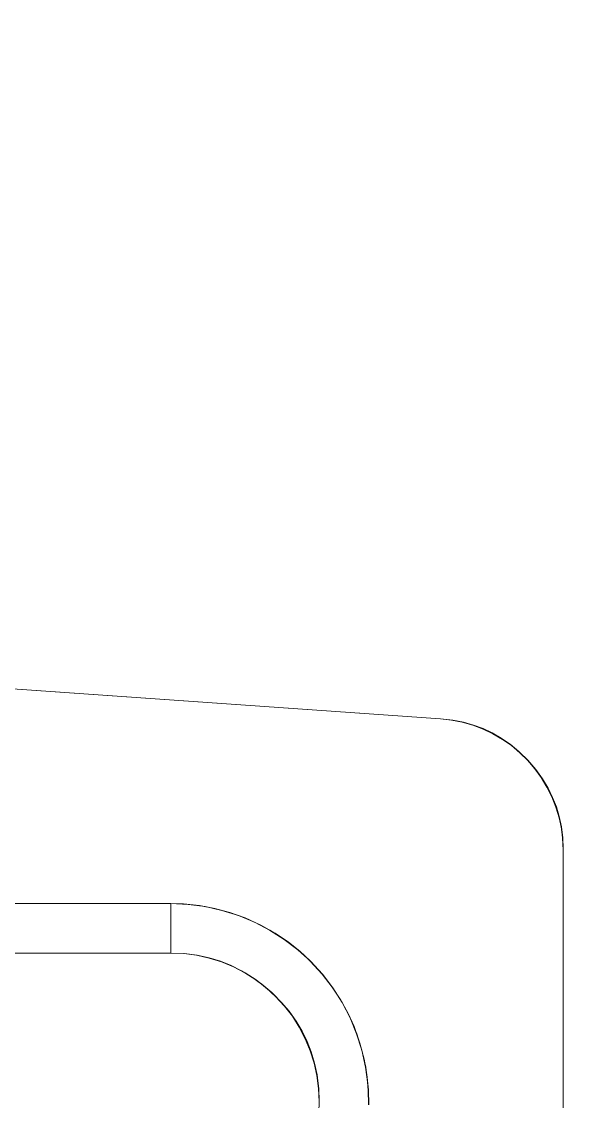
# Model space of a CAD drawing. Header units: millimetres. Extents: x -5968 to 8419, y -11886 to 221.
# Drawn here: x -5575.87 to -5567.25, y -10801.26 to -10784.89 of the extents above; entities that cross this region are included whole.
import ezdxf

# ---------------------------------------------------------------- set-up
doc = ezdxf.new("R2010")
doc.units = ezdxf.units.MM
doc.header["$LTSCALE"] = 20
doc.layers.add('Beschläge', color=7, linetype='Continuous')
doc.layers.add('Innenausbau_Konstruktion', color=7, linetype='Continuous')

msp = doc.modelspace()

# ---------------------------------------------------------------- linework, layer by layer
at = {"layer": 'Beschläge', "color": 7, "linetype": 'Continuous', "lineweight": 9, "transparency": 33554687}
for points in [[(-5582.36, -10794.56, 3091.609), (-5569.52, -10795.458, 3091.609), (-5569.52, -10795.458, 3090.109), (-5582.36, -10794.56, 3090.109)], [(-5582.358, -10794.56, 3559.609), (-5569.518, -10795.458, 3559.609), (-5569.518, -10795.458, 3558.109), (-5582.358, -10794.56, 3558.109)], [(-5567.66, -10797.453, 3091.609), (-5567.66, -10805.067, 3091.609), (-5567.66, -10805.067, 3090.109), (-5567.66, -10797.453, 3090.109)], [(-5567.658, -10797.453, 3559.609), (-5567.658, -10805.067, 3559.609), (-5567.658, -10805.067, 3558.109), (-5567.658, -10797.453, 3558.109)], [(-5573.61, -10798.26, 3090.109), (-5573.61, -10799.01, 3090.859), (-5576.11, -10799.01, 3090.859), (-5576.11, -10798.26, 3090.109)], [(-5573.608, -10798.26, 3558.109), (-5573.608, -10799.01, 3558.859), (-5576.108, -10799.01, 3558.859), (-5576.108, -10798.26, 3558.109)], [(-5573.61, -10799.01, 3090.859), (-5573.61, -10799.01, 3091.609), (-5576.11, -10799.01, 3091.609), (-5576.11, -10799.01, 3090.859)], [(-5573.608, -10799.01, 3558.859), (-5573.608, -10799.01, 3559.609), (-5576.108, -10799.01, 3559.609), (-5576.108, -10799.01, 3558.859)]]:
    msp.add_3dface(points, dxfattribs=at)
for points, invisible_edges in [([(-5573.61, -10798.26, 3090.109), (-5576.11, -10798.26, 3090.109), (-5582.36, -10794.56, 3090.109), (-5569.52, -10795.458, 3090.109)], 10), ([(-5569.52, -10795.458, 3091.609), (-5582.36, -10794.56, 3091.609), (-5576.171, -10799.011, 3091.609), (-5576.11, -10799.01, 3091.609)], 10), ([(-5573.608, -10798.26, 3558.109), (-5576.108, -10798.26, 3558.109), (-5582.358, -10794.56, 3558.109), (-5569.518, -10795.458, 3558.109)], 10), ([(-5569.518, -10795.458, 3559.609), (-5582.358, -10794.56, 3559.609), (-5576.169, -10799.011, 3559.609), (-5576.108, -10799.01, 3559.609)], 10), ([(-5576.11, -10799.01, 3091.609), (-5573.61, -10799.01, 3091.609), (-5569.52, -10795.458, 3091.609)], 10), ([(-5576.108, -10799.01, 3559.609), (-5573.608, -10799.01, 3559.609), (-5569.518, -10795.458, 3559.609)], 10), ([(-5569.52, -10795.458, 3090.109), (-5573.419, -10798.266, 3090.109), (-5573.61, -10798.26, 3090.109)], 9), ([(-5573.61, -10799.01, 3091.609), (-5573.409, -10799.018, 3091.609), (-5569.52, -10795.458, 3091.609)], 10), ([(-5569.518, -10795.458, 3558.109), (-5573.417, -10798.266, 3558.109), (-5573.608, -10798.26, 3558.109)], 9), ([(-5573.608, -10799.01, 3559.609), (-5573.407, -10799.018, 3559.609), (-5569.518, -10795.458, 3559.609)], 10), ([(-5569.52, -10795.458, 3090.109), (-5573.177, -10798.29, 3090.109), (-5573.419, -10798.266, 3090.109)], 9), ([(-5569.518, -10795.458, 3558.109), (-5573.175, -10798.29, 3558.109), (-5573.417, -10798.266, 3558.109)], 9), ([(-5573.409, -10799.018, 3091.609), (-5573.211, -10799.043, 3091.609), (-5569.52, -10795.458, 3091.609)], 10), ([(-5573.407, -10799.018, 3559.609), (-5573.209, -10799.043, 3559.609), (-5569.518, -10795.458, 3559.609)], 10), ([(-5569.52, -10795.458, 3091.609), (-5573.211, -10799.043, 3091.609), (-5573.029, -10799.082, 3091.609)], 9), ([(-5569.518, -10795.458, 3559.609), (-5573.209, -10799.043, 3559.609), (-5573.027, -10799.082, 3559.609)], 9), ([(-5569.52, -10795.458, 3090.109), (-5572.945, -10798.333, 3090.109), (-5573.177, -10798.29, 3090.109)], 9), ([(-5569.518, -10795.458, 3558.109), (-5572.943, -10798.333, 3558.109), (-5573.175, -10798.29, 3558.109)], 9), ([(-5569.52, -10795.458, 3091.609), (-5573.029, -10799.082, 3091.609), (-5572.858, -10799.135, 3091.609)], 9), ([(-5569.518, -10795.458, 3559.609), (-5573.027, -10799.082, 3559.609), (-5572.856, -10799.135, 3559.609)], 9), ([(-5569.52, -10795.458, 3090.109), (-5572.718, -10798.394, 3090.109), (-5572.945, -10798.333, 3090.109)], 9), ([(-5569.518, -10795.458, 3558.109), (-5572.716, -10798.394, 3558.109), (-5572.943, -10798.333, 3558.109)], 9), ([(-5569.52, -10795.458, 3091.609), (-5572.858, -10799.135, 3091.609), (-5572.695, -10799.2, 3091.609)], 9), ([(-5569.518, -10795.458, 3559.609), (-5572.856, -10799.135, 3559.609), (-5572.693, -10799.2, 3559.609)], 9), ([(-5572.485, -10798.479, 3090.109), (-5572.718, -10798.394, 3090.109), (-5569.52, -10795.458, 3090.109)], 10), ([(-5572.483, -10798.479, 3558.109), (-5572.716, -10798.394, 3558.109), (-5569.518, -10795.458, 3558.109)], 10), ([(-5569.52, -10795.458, 3091.609), (-5572.695, -10799.2, 3091.609), (-5572.538, -10799.278, 3091.609)], 9), ([(-5569.518, -10795.458, 3559.609), (-5572.693, -10799.2, 3559.609), (-5572.536, -10799.278, 3559.609)], 9), ([(-5569.52, -10795.458, 3091.609), (-5572.538, -10799.278, 3091.609), (-5572.385, -10799.371, 3091.609)], 9), ([(-5569.518, -10795.458, 3559.609), (-5572.536, -10799.278, 3559.609), (-5572.383, -10799.371, 3559.609)], 9), ([(-5572.244, -10798.59, 3090.109), (-5572.485, -10798.479, 3090.109), (-5569.52, -10795.458, 3090.109)], 10), ([(-5572.242, -10798.59, 3558.109), (-5572.483, -10798.479, 3558.109), (-5569.518, -10795.458, 3558.109)], 10), ([(-5569.334, -10795.479, 3091.609), (-5569.52, -10795.458, 3091.609), (-5572.385, -10799.371, 3091.609), (-5572.233, -10799.481, 3091.609)], 10), ([(-5569.332, -10795.479, 3559.609), (-5569.518, -10795.458, 3559.609), (-5572.383, -10799.371, 3559.609), (-5572.231, -10799.481, 3559.609)], 10), ([(-5569.52, -10795.458, 3090.109), (-5572.028, -10798.711, 3090.109), (-5572.244, -10798.59, 3090.109)], 9), ([(-5569.518, -10795.458, 3558.109), (-5572.026, -10798.711, 3558.109), (-5572.242, -10798.59, 3558.109)], 9), ([(-5572.233, -10799.481, 3091.609), (-5569.173, -10795.51, 3091.609), (-5569.334, -10795.479, 3091.609)], 9), ([(-5569.021, -10795.553, 3091.609), (-5569.173, -10795.51, 3091.609), (-5572.233, -10799.481, 3091.609), (-5572.081, -10799.61, 3091.609)], 10), ([(-5572.231, -10799.481, 3559.609), (-5569.171, -10795.51, 3559.609), (-5569.332, -10795.479, 3559.609)], 9), ([(-5569.019, -10795.553, 3559.609), (-5569.171, -10795.51, 3559.609), (-5572.231, -10799.481, 3559.609), (-5572.079, -10799.61, 3559.609)], 10), ([(-5569.52, -10795.458, 3090.109), (-5569.341, -10795.478, 3090.109), (-5571.832, -10798.842, 3090.109), (-5572.028, -10798.711, 3090.109)], 10), ([(-5569.518, -10795.458, 3558.109), (-5569.339, -10795.478, 3558.109), (-5571.83, -10798.842, 3558.109), (-5572.026, -10798.711, 3558.109)], 10), ([(-5571.653, -10798.984, 3090.109), (-5571.832, -10798.842, 3090.109), (-5569.341, -10795.478, 3090.109), (-5569.167, -10795.512, 3090.109)], 10), ([(-5571.651, -10798.984, 3558.109), (-5571.83, -10798.842, 3558.109), (-5569.339, -10795.478, 3558.109), (-5569.165, -10795.512, 3558.109)], 10), ([(-5569.167, -10795.512, 3090.109), (-5569.008, -10795.559, 3090.109), (-5571.653, -10798.984, 3090.109)], 10), ([(-5569.165, -10795.512, 3558.109), (-5569.006, -10795.559, 3558.109), (-5571.651, -10798.984, 3558.109)], 10), ([(-5569.52, -10795.458, 3091.609), (-5569.354, -10795.477, 3091.609), (-5569.354, -10795.477, 3090.109)], 10), ([(-5569.52, -10795.458, 3091.609), (-5569.354, -10795.477, 3090.109), (-5569.52, -10795.458, 3090.109)], 1), ([(-5569.518, -10795.458, 3559.609), (-5569.352, -10795.477, 3559.609), (-5569.352, -10795.477, 3558.109)], 10), ([(-5569.518, -10795.458, 3559.609), (-5569.352, -10795.477, 3558.109), (-5569.518, -10795.458, 3558.109)], 1), ([(-5569.354, -10795.477, 3091.609), (-5569.191, -10795.509, 3091.609), (-5569.191, -10795.509, 3090.109)], 10), ([(-5569.354, -10795.477, 3091.609), (-5569.191, -10795.509, 3090.109), (-5569.354, -10795.477, 3090.109)], 9), ([(-5569.352, -10795.477, 3559.609), (-5569.189, -10795.509, 3559.609), (-5569.189, -10795.509, 3558.109)], 10), ([(-5569.352, -10795.477, 3559.609), (-5569.189, -10795.509, 3558.109), (-5569.352, -10795.477, 3558.109)], 9), ([(-5569.191, -10795.509, 3091.609), (-5569.03, -10795.555, 3091.609), (-5569.03, -10795.555, 3090.109)], 10), ([(-5569.191, -10795.509, 3091.609), (-5569.03, -10795.555, 3090.109), (-5569.191, -10795.509, 3090.109)], 9), ([(-5569.189, -10795.509, 3559.609), (-5569.028, -10795.555, 3559.609), (-5569.028, -10795.555, 3558.109)], 10), ([(-5569.189, -10795.509, 3559.609), (-5569.028, -10795.555, 3558.109), (-5569.189, -10795.509, 3558.109)], 9), ([(-5568.876, -10795.607, 3091.609), (-5569.021, -10795.553, 3091.609), (-5572.081, -10799.61, 3091.609)], 10), ([(-5572.081, -10799.61, 3091.609), (-5568.601, -10795.75, 3091.609), (-5568.737, -10795.672, 3091.609), (-5568.876, -10795.607, 3091.609)], 9), ([(-5568.874, -10795.607, 3559.609), (-5569.019, -10795.553, 3559.609), (-5572.079, -10799.61, 3559.609)], 10), ([(-5572.079, -10799.61, 3559.609), (-5568.599, -10795.75, 3559.609), (-5568.735, -10795.672, 3559.609), (-5568.874, -10795.607, 3559.609)], 9), ([(-5569.008, -10795.559, 3090.109), (-5568.86, -10795.616, 3090.109), (-5571.653, -10798.984, 3090.109)], 10), ([(-5568.86, -10795.616, 3090.109), (-5568.719, -10795.684, 3090.109), (-5571.653, -10798.984, 3090.109)], 10), ([(-5571.495, -10799.132, 3090.109), (-5571.653, -10798.984, 3090.109), (-5568.719, -10795.684, 3090.109), (-5568.585, -10795.763, 3090.109)], 10), ([(-5569.006, -10795.559, 3558.109), (-5568.858, -10795.616, 3558.109), (-5571.651, -10798.984, 3558.109)], 10), ([(-5568.858, -10795.616, 3558.109), (-5568.717, -10795.684, 3558.109), (-5571.651, -10798.984, 3558.109)], 10), ([(-5571.493, -10799.132, 3558.109), (-5571.651, -10798.984, 3558.109), (-5568.717, -10795.684, 3558.109), (-5568.583, -10795.763, 3558.109)], 10), ([(-5569.03, -10795.555, 3091.609), (-5568.875, -10795.614, 3091.609), (-5568.875, -10795.614, 3090.109)], 10), ([(-5569.03, -10795.555, 3091.609), (-5568.875, -10795.614, 3090.109), (-5569.03, -10795.555, 3090.109)], 9), ([(-5569.028, -10795.555, 3559.609), (-5568.873, -10795.614, 3559.609), (-5568.873, -10795.614, 3558.109)], 10), ([(-5569.028, -10795.555, 3559.609), (-5568.873, -10795.614, 3558.109), (-5569.028, -10795.555, 3558.109)], 9), ([(-5568.875, -10795.614, 3091.609), (-5568.724, -10795.686, 3091.609), (-5568.724, -10795.686, 3090.109)], 10), ([(-5568.875, -10795.614, 3091.609), (-5568.724, -10795.686, 3090.109), (-5568.875, -10795.614, 3090.109)], 9), ([(-5568.873, -10795.614, 3559.609), (-5568.722, -10795.686, 3559.609), (-5568.722, -10795.686, 3558.109)], 10), ([(-5568.873, -10795.614, 3559.609), (-5568.722, -10795.686, 3558.109), (-5568.873, -10795.614, 3558.109)], 9), ([(-5568.724, -10795.686, 3091.609), (-5568.58, -10795.77, 3091.609), (-5568.58, -10795.77, 3090.109)], 10), ([(-5568.724, -10795.686, 3091.609), (-5568.58, -10795.77, 3090.109), (-5568.724, -10795.686, 3090.109)], 9), ([(-5568.722, -10795.686, 3559.609), (-5568.578, -10795.77, 3559.609), (-5568.578, -10795.77, 3558.109)], 10), ([(-5568.722, -10795.686, 3559.609), (-5568.578, -10795.77, 3558.109), (-5568.722, -10795.686, 3558.109)], 9), ([(-5568.466, -10795.843, 3091.609), (-5568.601, -10795.75, 3091.609), (-5572.081, -10799.61, 3091.609)], 10), ([(-5572.081, -10799.61, 3091.609), (-5568.2, -10796.085, 3091.609), (-5568.332, -10795.955, 3091.609), (-5568.466, -10795.843, 3091.609)], 9), ([(-5568.464, -10795.843, 3559.609), (-5568.599, -10795.75, 3559.609), (-5572.079, -10799.61, 3559.609)], 10), ([(-5572.079, -10799.61, 3559.609), (-5568.198, -10796.085, 3559.609), (-5568.33, -10795.955, 3559.609), (-5568.464, -10795.843, 3559.609)], 9), ([(-5568.585, -10795.763, 3090.109), (-5568.454, -10795.855, 3090.109), (-5571.495, -10799.132, 3090.109)], 10), ([(-5568.583, -10795.763, 3558.109), (-5568.452, -10795.855, 3558.109), (-5571.493, -10799.132, 3558.109)], 10), ([(-5568.58, -10795.77, 3091.609), (-5568.444, -10795.865, 3091.609), (-5568.444, -10795.865, 3090.109)], 10), ([(-5568.58, -10795.77, 3091.609), (-5568.444, -10795.865, 3090.109), (-5568.58, -10795.77, 3090.109)], 9), ([(-5568.578, -10795.77, 3559.609), (-5568.442, -10795.865, 3559.609), (-5568.442, -10795.865, 3558.109)], 10), ([(-5568.578, -10795.77, 3559.609), (-5568.442, -10795.865, 3558.109), (-5568.578, -10795.77, 3558.109)], 9), ([(-5568.454, -10795.855, 3090.109), (-5568.326, -10795.962, 3090.109), (-5571.495, -10799.132, 3090.109)], 10), ([(-5571.495, -10799.132, 3090.109), (-5568.326, -10795.962, 3090.109), (-5568.199, -10796.087, 3090.109)], 9), ([(-5568.452, -10795.855, 3558.109), (-5568.324, -10795.962, 3558.109), (-5571.493, -10799.132, 3558.109)], 10), ([(-5571.493, -10799.132, 3558.109), (-5568.324, -10795.962, 3558.109), (-5568.197, -10796.087, 3558.109)], 9), ([(-5568.444, -10795.865, 3091.609), (-5568.316, -10795.972, 3091.609), (-5568.316, -10795.972, 3090.109)], 10), ([(-5568.444, -10795.865, 3091.609), (-5568.316, -10795.972, 3090.109), (-5568.444, -10795.865, 3090.109)], 9), ([(-5568.442, -10795.865, 3559.609), (-5568.314, -10795.972, 3559.609), (-5568.314, -10795.972, 3558.109)], 10), ([(-5568.442, -10795.865, 3559.609), (-5568.314, -10795.972, 3558.109), (-5568.442, -10795.865, 3558.109)], 9), ([(-5568.316, -10795.972, 3091.609), (-5568.197, -10796.089, 3091.609), (-5568.197, -10796.089, 3090.109)], 10), ([(-5568.316, -10795.972, 3091.609), (-5568.197, -10796.089, 3090.109), (-5568.316, -10795.972, 3090.109)], 9), ([(-5568.314, -10795.972, 3559.609), (-5568.195, -10796.089, 3559.609), (-5568.195, -10796.089, 3558.109)], 10), ([(-5568.314, -10795.972, 3559.609), (-5568.195, -10796.089, 3558.109), (-5568.314, -10795.972, 3558.109)], 9), ([(-5572.081, -10799.61, 3091.609), (-5571.933, -10799.758, 3091.609), (-5568.084, -10796.221, 3091.609), (-5568.2, -10796.085, 3091.609)], 10), ([(-5572.079, -10799.61, 3559.609), (-5571.931, -10799.758, 3559.609), (-5568.082, -10796.221, 3559.609), (-5568.198, -10796.085, 3559.609)], 10), ([(-5571.495, -10799.132, 3090.109), (-5568.199, -10796.087, 3090.109), (-5568.078, -10796.226, 3090.109)], 9), ([(-5571.493, -10799.132, 3558.109), (-5568.197, -10796.087, 3558.109), (-5568.076, -10796.226, 3558.109)], 9), ([(-5568.197, -10796.089, 3091.609), (-5568.088, -10796.216, 3091.609), (-5568.088, -10796.216, 3090.109)], 10), ([(-5568.197, -10796.089, 3091.609), (-5568.088, -10796.216, 3090.109), (-5568.197, -10796.089, 3090.109)], 9), ([(-5568.195, -10796.089, 3559.609), (-5568.086, -10796.216, 3559.609), (-5568.086, -10796.216, 3558.109)], 10), ([(-5568.195, -10796.089, 3559.609), (-5568.086, -10796.216, 3558.109), (-5568.195, -10796.089, 3558.109)], 9), ([(-5567.986, -10796.356, 3091.609), (-5568.084, -10796.221, 3091.609), (-5571.933, -10799.758, 3091.609)], 10), ([(-5567.984, -10796.356, 3559.609), (-5568.082, -10796.221, 3559.609), (-5571.931, -10799.758, 3559.609)], 10), ([(-5571.495, -10799.132, 3090.109), (-5568.078, -10796.226, 3090.109), (-5567.975, -10796.368, 3090.109)], 9), ([(-5571.493, -10799.132, 3558.109), (-5568.076, -10796.226, 3558.109), (-5567.973, -10796.368, 3558.109)], 9), ([(-5568.088, -10796.216, 3091.609), (-5567.991, -10796.351, 3091.609), (-5567.991, -10796.351, 3090.109)], 10), ([(-5568.088, -10796.216, 3091.609), (-5567.991, -10796.351, 3090.109), (-5568.088, -10796.216, 3090.109)], 9), ([(-5568.086, -10796.216, 3559.609), (-5567.989, -10796.351, 3559.609), (-5567.989, -10796.351, 3558.109)], 10), ([(-5568.086, -10796.216, 3559.609), (-5567.989, -10796.351, 3558.109), (-5568.086, -10796.216, 3558.109)], 9), ([(-5567.902, -10796.492, 3091.609), (-5567.986, -10796.356, 3091.609), (-5571.933, -10799.758, 3091.609)], 10), ([(-5567.832, -10796.632, 3091.609), (-5567.902, -10796.492, 3091.609), (-5571.933, -10799.758, 3091.609)], 10), ([(-5567.9, -10796.492, 3559.609), (-5567.984, -10796.356, 3559.609), (-5571.931, -10799.758, 3559.609)], 10), ([(-5567.83, -10796.632, 3559.609), (-5567.9, -10796.492, 3559.609), (-5571.931, -10799.758, 3559.609)], 10), ([(-5567.975, -10796.368, 3090.109), (-5567.891, -10796.509, 3090.109), (-5571.315, -10799.329, 3090.109), (-5571.495, -10799.132, 3090.109)], 10), ([(-5567.973, -10796.368, 3558.109), (-5567.889, -10796.509, 3558.109), (-5571.313, -10799.329, 3558.109), (-5571.493, -10799.132, 3558.109)], 10), ([(-5567.991, -10796.351, 3091.609), (-5567.905, -10796.494, 3091.609), (-5567.905, -10796.494, 3090.109)], 10), ([(-5567.991, -10796.351, 3091.609), (-5567.905, -10796.494, 3090.109), (-5567.991, -10796.351, 3090.109)], 9), ([(-5567.989, -10796.351, 3559.609), (-5567.903, -10796.494, 3559.609), (-5567.903, -10796.494, 3558.109)], 10), ([(-5567.989, -10796.351, 3559.609), (-5567.903, -10796.494, 3558.109), (-5567.989, -10796.351, 3558.109)], 9), ([(-5567.905, -10796.494, 3091.609), (-5567.831, -10796.643, 3091.609), (-5567.831, -10796.643, 3090.109)], 10), ([(-5567.905, -10796.494, 3091.609), (-5567.831, -10796.643, 3090.109), (-5567.905, -10796.494, 3090.109)], 9), ([(-5567.903, -10796.494, 3559.609), (-5567.829, -10796.643, 3559.609), (-5567.829, -10796.643, 3558.109)], 10), ([(-5567.903, -10796.494, 3559.609), (-5567.829, -10796.643, 3558.109), (-5567.903, -10796.494, 3558.109)], 9), ([(-5571.933, -10799.758, 3091.609), (-5571.817, -10799.894, 3091.609), (-5567.773, -10796.776, 3091.609), (-5567.832, -10796.632, 3091.609)], 10), ([(-5571.931, -10799.758, 3559.609), (-5571.815, -10799.894, 3559.609), (-5567.771, -10796.776, 3559.609), (-5567.83, -10796.632, 3559.609)], 10), ([(-5571.315, -10799.329, 3090.109), (-5567.891, -10796.509, 3090.109), (-5567.821, -10796.65, 3090.109), (-5567.765, -10796.793, 3090.109)], 9), ([(-5571.313, -10799.329, 3558.109), (-5567.889, -10796.509, 3558.109), (-5567.819, -10796.65, 3558.109), (-5567.763, -10796.793, 3558.109)], 9), ([(-5567.831, -10796.643, 3091.609), (-5567.77, -10796.798, 3091.609), (-5567.77, -10796.798, 3090.109)], 10), ([(-5567.831, -10796.643, 3091.609), (-5567.77, -10796.798, 3090.109), (-5567.831, -10796.643, 3090.109)], 9), ([(-5567.829, -10796.643, 3559.609), (-5567.768, -10796.798, 3559.609), (-5567.768, -10796.798, 3558.109)], 10), ([(-5567.829, -10796.643, 3559.609), (-5567.768, -10796.798, 3558.109), (-5567.829, -10796.643, 3558.109)], 9), ([(-5567.726, -10796.928, 3091.609), (-5567.773, -10796.776, 3091.609), (-5571.817, -10799.894, 3091.609)], 10), ([(-5567.724, -10796.928, 3559.609), (-5567.771, -10796.776, 3559.609), (-5571.815, -10799.894, 3559.609)], 10), ([(-5567.765, -10796.793, 3090.109), (-5567.721, -10796.941, 3090.109), (-5571.315, -10799.329, 3090.109)], 10), ([(-5567.763, -10796.793, 3558.109), (-5567.719, -10796.941, 3558.109), (-5571.313, -10799.329, 3558.109)], 10), ([(-5567.77, -10796.798, 3091.609), (-5567.722, -10796.958, 3091.609), (-5567.722, -10796.958, 3090.109)], 10), ([(-5567.77, -10796.798, 3091.609), (-5567.722, -10796.958, 3090.109), (-5567.77, -10796.798, 3090.109)], 9), ([(-5567.768, -10796.798, 3559.609), (-5567.72, -10796.958, 3559.609), (-5567.72, -10796.958, 3558.109)], 10), ([(-5567.768, -10796.798, 3559.609), (-5567.72, -10796.958, 3558.109), (-5567.768, -10796.798, 3558.109)], 9), ([(-5567.691, -10797.089, 3091.609), (-5567.726, -10796.928, 3091.609), (-5571.817, -10799.894, 3091.609)], 10), ([(-5567.689, -10797.089, 3559.609), (-5567.724, -10796.928, 3559.609), (-5571.815, -10799.894, 3559.609)], 10), ([(-5567.721, -10796.941, 3090.109), (-5567.689, -10797.095, 3090.109), (-5571.162, -10799.526, 3090.109), (-5571.315, -10799.329, 3090.109)], 10), ([(-5567.719, -10796.941, 3558.109), (-5567.687, -10797.095, 3558.109), (-5571.16, -10799.526, 3558.109), (-5571.313, -10799.329, 3558.109)], 10), ([(-5567.722, -10796.958, 3091.609), (-5567.687, -10797.121, 3091.609), (-5567.687, -10797.121, 3090.109)], 10), ([(-5567.722, -10796.958, 3091.609), (-5567.687, -10797.121, 3090.109), (-5567.722, -10796.958, 3090.109)], 9), ([(-5567.72, -10796.958, 3559.609), (-5567.685, -10797.121, 3559.609), (-5567.685, -10797.121, 3558.109)], 10), ([(-5567.72, -10796.958, 3559.609), (-5567.685, -10797.121, 3558.109), (-5567.72, -10796.958, 3558.109)], 9), ([(-5567.668, -10797.264, 3091.609), (-5567.691, -10797.089, 3091.609), (-5571.817, -10799.894, 3091.609)], 10), ([(-5567.666, -10797.264, 3559.609), (-5567.689, -10797.089, 3559.609), (-5571.815, -10799.894, 3559.609)], 10), ([(-5571.162, -10799.526, 3090.109), (-5567.689, -10797.095, 3090.109), (-5567.668, -10797.258, 3090.109), (-5567.66, -10797.433, 3090.109)], 9), ([(-5571.16, -10799.526, 3558.109), (-5567.687, -10797.095, 3558.109), (-5567.666, -10797.258, 3558.109), (-5567.658, -10797.433, 3558.109)], 9), ([(-5567.687, -10797.121, 3091.609), (-5567.667, -10797.287, 3091.609), (-5567.667, -10797.287, 3090.109)], 10), ([(-5567.687, -10797.121, 3091.609), (-5567.667, -10797.287, 3090.109), (-5567.687, -10797.121, 3090.109)], 9), ([(-5567.685, -10797.121, 3559.609), (-5567.665, -10797.287, 3559.609), (-5567.665, -10797.287, 3558.109)], 10), ([(-5567.685, -10797.121, 3559.609), (-5567.665, -10797.287, 3558.109), (-5567.685, -10797.121, 3558.109)], 9), ([(-5571.817, -10799.894, 3091.609), (-5571.709, -10800.044, 3091.609), (-5567.66, -10797.453, 3091.609), (-5567.668, -10797.264, 3091.609)], 10), ([(-5571.815, -10799.894, 3559.609), (-5571.707, -10800.044, 3559.609), (-5567.658, -10797.453, 3559.609), (-5567.666, -10797.264, 3559.609)], 10), ([(-5567.667, -10797.287, 3091.609), (-5567.66, -10797.453, 3091.609), (-5567.66, -10797.453, 3090.109)], 8), ([(-5567.667, -10797.287, 3091.609), (-5567.66, -10797.453, 3090.109), (-5567.667, -10797.287, 3090.109)], 9), ([(-5567.665, -10797.287, 3559.609), (-5567.658, -10797.453, 3559.609), (-5567.658, -10797.453, 3558.109)], 8), ([(-5567.665, -10797.287, 3559.609), (-5567.658, -10797.453, 3558.109), (-5567.665, -10797.287, 3558.109)], 9), ([(-5567.66, -10797.453, 3091.609), (-5571.709, -10800.044, 3091.609), (-5571.619, -10800.196, 3091.609)], 9), ([(-5567.658, -10797.453, 3559.609), (-5571.707, -10800.044, 3559.609), (-5571.617, -10800.196, 3559.609)], 9), ([(-5567.66, -10797.453, 3091.609), (-5571.619, -10800.196, 3091.609), (-5571.543, -10800.351, 3091.609)], 9), ([(-5567.658, -10797.453, 3559.609), (-5571.617, -10800.196, 3559.609), (-5571.541, -10800.351, 3559.609)], 9), ([(-5567.66, -10797.453, 3091.609), (-5571.543, -10800.351, 3091.609), (-5571.481, -10800.511, 3091.609)], 9), ([(-5567.658, -10797.453, 3559.609), (-5571.541, -10800.351, 3559.609), (-5571.479, -10800.511, 3559.609)], 9), ([(-5567.66, -10797.453, 3091.609), (-5571.481, -10800.511, 3091.609), (-5571.431, -10800.679, 3091.609)], 9), ([(-5567.658, -10797.453, 3559.609), (-5571.479, -10800.511, 3559.609), (-5571.429, -10800.679, 3559.609)], 9), ([(-5567.66, -10797.453, 3091.609), (-5571.431, -10800.679, 3091.609), (-5571.394, -10800.856, 3091.609)], 9), ([(-5567.658, -10797.453, 3559.609), (-5571.429, -10800.679, 3559.609), (-5571.392, -10800.856, 3559.609)], 9), ([(-5567.66, -10797.453, 3091.609), (-5571.394, -10800.856, 3091.609), (-5571.37, -10801.047, 3091.609)], 9), ([(-5567.658, -10797.453, 3559.609), (-5571.392, -10800.856, 3559.609), (-5571.368, -10801.047, 3559.609)], 9), ([(-5571.37, -10801.047, 3091.609), (-5571.36, -10801.254, 3091.609), (-5567.66, -10797.453, 3091.609)], 10), ([(-5571.368, -10801.047, 3559.609), (-5571.358, -10801.254, 3559.609), (-5567.658, -10797.453, 3559.609)], 10), ([(-5567.66, -10805.067, 3091.609), (-5567.66, -10797.453, 3091.609), (-5571.36, -10801.254, 3091.609), (-5571.365, -10801.441, 3091.609)], 10), ([(-5567.658, -10805.067, 3559.609), (-5567.658, -10797.453, 3559.609), (-5571.358, -10801.254, 3559.609), (-5571.363, -10801.441, 3559.609)], 10), ([(-5567.66, -10797.433, 3090.109), (-5567.66, -10797.453, 3090.109), (-5571.031, -10799.724, 3090.109), (-5571.162, -10799.526, 3090.109)], 10), ([(-5567.658, -10797.433, 3558.109), (-5567.658, -10797.453, 3558.109), (-5571.029, -10799.724, 3558.109), (-5571.16, -10799.526, 3558.109)], 10), ([(-5570.921, -10799.926, 3090.109), (-5571.031, -10799.724, 3090.109), (-5567.66, -10797.453, 3090.109)], 10), ([(-5570.919, -10799.926, 3558.109), (-5571.029, -10799.724, 3558.109), (-5567.658, -10797.453, 3558.109)], 10), ([(-5567.66, -10797.453, 3090.109), (-5570.833, -10800.124, 3090.109), (-5570.921, -10799.926, 3090.109)], 9), ([(-5567.658, -10797.453, 3558.109), (-5570.831, -10800.124, 3558.109), (-5570.919, -10799.926, 3558.109)], 9), ([(-5570.744, -10800.377, 3090.109), (-5570.833, -10800.124, 3090.109), (-5567.66, -10797.453, 3090.109)], 10), ([(-5570.742, -10800.377, 3558.109), (-5570.831, -10800.124, 3558.109), (-5567.658, -10797.453, 3558.109)], 10), ([(-5567.66, -10797.453, 3090.109), (-5570.679, -10800.618, 3090.109), (-5570.744, -10800.377, 3090.109)], 9), ([(-5567.658, -10797.453, 3558.109), (-5570.677, -10800.618, 3558.109), (-5570.742, -10800.377, 3558.109)], 9), ([(-5567.66, -10797.453, 3090.109), (-5570.637, -10800.851, 3090.109), (-5570.679, -10800.618, 3090.109)], 9), ([(-5567.658, -10797.453, 3558.109), (-5570.635, -10800.851, 3558.109), (-5570.677, -10800.618, 3558.109)], 9), ([(-5567.66, -10797.453, 3090.109), (-5570.614, -10801.086, 3090.109), (-5570.637, -10800.851, 3090.109)], 9), ([(-5567.658, -10797.453, 3558.109), (-5570.612, -10801.086, 3558.109), (-5570.635, -10800.851, 3558.109)], 9), ([(-5570.61, -10801.311, 3090.109), (-5570.614, -10801.086, 3090.109), (-5567.66, -10797.453, 3090.109), (-5567.66, -10805.067, 3090.109)], 10), ([(-5570.608, -10801.311, 3558.109), (-5570.612, -10801.086, 3558.109), (-5567.658, -10797.453, 3558.109), (-5567.658, -10805.067, 3558.109)], 10), ([(-5573.61, -10799.01, 3090.859), (-5573.61, -10798.26, 3090.109), (-5573.348, -10798.272, 3090.109)], 8), ([(-5573.61, -10799.01, 3090.859), (-5573.348, -10798.272, 3090.109), (-5573.413, -10799.019, 3090.859)], 3), ([(-5573.608, -10799.01, 3558.859), (-5573.608, -10798.26, 3558.109), (-5573.346, -10798.272, 3558.109)], 8), ([(-5573.608, -10799.01, 3558.859), (-5573.346, -10798.272, 3558.109), (-5573.411, -10799.019, 3558.859)], 3), ([(-5573.413, -10799.019, 3090.859), (-5573.348, -10798.272, 3090.109), (-5573.089, -10798.306, 3090.109)], 9), ([(-5573.413, -10799.019, 3090.859), (-5573.089, -10798.306, 3090.109), (-5573.219, -10799.044, 3090.859)], 3), ([(-5573.411, -10799.019, 3558.859), (-5573.346, -10798.272, 3558.109), (-5573.087, -10798.306, 3558.109)], 9), ([(-5573.411, -10799.019, 3558.859), (-5573.087, -10798.306, 3558.109), (-5573.217, -10799.044, 3558.859)], 3), ([(-5573.219, -10799.044, 3090.859), (-5573.089, -10798.306, 3090.109), (-5572.833, -10798.363, 3090.109)], 9), ([(-5573.217, -10799.044, 3558.859), (-5573.087, -10798.306, 3558.109), (-5572.831, -10798.363, 3558.109)], 9), ([(-5573.219, -10799.044, 3090.859), (-5572.833, -10798.363, 3090.109), (-5573.027, -10799.087, 3090.859)], 3), ([(-5573.217, -10799.044, 3558.859), (-5572.831, -10798.363, 3558.109), (-5573.025, -10799.087, 3558.859)], 3), ([(-5573.027, -10799.087, 3090.859), (-5572.833, -10798.363, 3090.109), (-5572.584, -10798.441, 3090.109)], 9), ([(-5573.027, -10799.087, 3090.859), (-5572.584, -10798.441, 3090.109), (-5572.84, -10799.146, 3090.859)], 3), ([(-5573.025, -10799.087, 3558.859), (-5572.831, -10798.363, 3558.109), (-5572.582, -10798.441, 3558.109)], 9), ([(-5573.025, -10799.087, 3558.859), (-5572.582, -10798.441, 3558.109), (-5572.838, -10799.146, 3558.859)], 3), ([(-5572.84, -10799.146, 3090.859), (-5572.584, -10798.441, 3090.109), (-5572.342, -10798.541, 3090.109)], 9), ([(-5572.838, -10799.146, 3558.859), (-5572.582, -10798.441, 3558.109), (-5572.34, -10798.541, 3558.109)], 9), ([(-5572.84, -10799.146, 3090.859), (-5572.342, -10798.541, 3090.109), (-5572.659, -10799.221, 3090.859)], 3), ([(-5572.838, -10799.146, 3558.859), (-5572.34, -10798.541, 3558.109), (-5572.657, -10799.221, 3558.859)], 3), ([(-5572.659, -10799.221, 3090.859), (-5572.342, -10798.541, 3090.109), (-5572.11, -10798.662, 3090.109)], 9), ([(-5572.657, -10799.221, 3558.859), (-5572.34, -10798.541, 3558.109), (-5572.108, -10798.662, 3558.109)], 9), ([(-5572.659, -10799.221, 3090.859), (-5572.11, -10798.662, 3090.109), (-5572.485, -10799.312, 3090.859)], 3), ([(-5572.657, -10799.221, 3558.859), (-5572.108, -10798.662, 3558.109), (-5572.483, -10799.312, 3558.859)], 3), ([(-5572.485, -10799.312, 3090.859), (-5572.11, -10798.662, 3090.109), (-5571.889, -10798.803, 3090.109)], 9), ([(-5572.483, -10799.312, 3558.859), (-5572.108, -10798.662, 3558.109), (-5571.887, -10798.803, 3558.109)], 9), ([(-5572.485, -10799.312, 3090.859), (-5571.889, -10798.803, 3090.109), (-5572.319, -10799.417, 3090.859)], 3), ([(-5572.483, -10799.312, 3558.859), (-5571.887, -10798.803, 3558.109), (-5572.317, -10799.417, 3558.859)], 3), ([(-5572.319, -10799.417, 3090.859), (-5571.889, -10798.803, 3090.109), (-5571.681, -10798.962, 3090.109)], 9), ([(-5572.319, -10799.417, 3090.859), (-5571.681, -10798.962, 3090.109), (-5572.163, -10799.537, 3090.859)], 3), ([(-5572.317, -10799.417, 3558.859), (-5571.887, -10798.803, 3558.109), (-5571.679, -10798.962, 3558.109)], 9), ([(-5572.317, -10799.417, 3558.859), (-5571.679, -10798.962, 3558.109), (-5572.161, -10799.537, 3558.859)], 3), ([(-5572.163, -10799.537, 3090.859), (-5571.681, -10798.962, 3090.109), (-5571.488, -10799.139, 3090.109)], 9), ([(-5572.161, -10799.537, 3558.859), (-5571.679, -10798.962, 3558.109), (-5571.486, -10799.139, 3558.109)], 9), ([(-5573.61, -10799.01, 3091.609), (-5573.413, -10799.019, 3090.859), (-5573.413, -10799.019, 3091.609)], 3), ([(-5573.61, -10799.01, 3091.609), (-5573.61, -10799.01, 3090.859), (-5573.413, -10799.019, 3090.859)], 8), ([(-5573.608, -10799.01, 3559.609), (-5573.411, -10799.019, 3558.859), (-5573.411, -10799.019, 3559.609)], 3), ([(-5573.608, -10799.01, 3559.609), (-5573.608, -10799.01, 3558.859), (-5573.411, -10799.019, 3558.859)], 8), ([(-5573.413, -10799.019, 3091.609), (-5573.219, -10799.044, 3090.859), (-5573.219, -10799.044, 3091.609)], 3), ([(-5573.413, -10799.019, 3091.609), (-5573.413, -10799.019, 3090.859), (-5573.219, -10799.044, 3090.859)], 9), ([(-5573.411, -10799.019, 3559.609), (-5573.217, -10799.044, 3558.859), (-5573.217, -10799.044, 3559.609)], 3), ([(-5573.411, -10799.019, 3559.609), (-5573.411, -10799.019, 3558.859), (-5573.217, -10799.044, 3558.859)], 9), ([(-5573.219, -10799.044, 3091.609), (-5573.027, -10799.087, 3090.859), (-5573.027, -10799.087, 3091.609)], 3), ([(-5573.219, -10799.044, 3091.609), (-5573.219, -10799.044, 3090.859), (-5573.027, -10799.087, 3090.859)], 9), ([(-5573.217, -10799.044, 3559.609), (-5573.025, -10799.087, 3558.859), (-5573.025, -10799.087, 3559.609)], 3), ([(-5573.217, -10799.044, 3559.609), (-5573.217, -10799.044, 3558.859), (-5573.025, -10799.087, 3558.859)], 9), ([(-5573.027, -10799.087, 3091.609), (-5572.84, -10799.146, 3090.859), (-5572.84, -10799.146, 3091.609)], 3), ([(-5573.027, -10799.087, 3091.609), (-5573.027, -10799.087, 3090.859), (-5572.84, -10799.146, 3090.859)], 9), ([(-5573.025, -10799.087, 3559.609), (-5572.838, -10799.146, 3558.859), (-5572.838, -10799.146, 3559.609)], 3), ([(-5573.025, -10799.087, 3559.609), (-5573.025, -10799.087, 3558.859), (-5572.838, -10799.146, 3558.859)], 9), ([(-5572.84, -10799.146, 3091.609), (-5572.659, -10799.221, 3090.859), (-5572.659, -10799.221, 3091.609)], 3), ([(-5572.84, -10799.146, 3091.609), (-5572.84, -10799.146, 3090.859), (-5572.659, -10799.221, 3090.859)], 9), ([(-5572.838, -10799.146, 3559.609), (-5572.657, -10799.221, 3558.859), (-5572.657, -10799.221, 3559.609)], 3), ([(-5572.838, -10799.146, 3559.609), (-5572.838, -10799.146, 3558.859), (-5572.657, -10799.221, 3558.859)], 9), ([(-5572.659, -10799.221, 3091.609), (-5572.485, -10799.312, 3090.859), (-5572.485, -10799.312, 3091.609)], 3), ([(-5572.659, -10799.221, 3091.609), (-5572.659, -10799.221, 3090.859), (-5572.485, -10799.312, 3090.859)], 9), ([(-5572.657, -10799.221, 3559.609), (-5572.483, -10799.312, 3558.859), (-5572.483, -10799.312, 3559.609)], 3), ([(-5572.657, -10799.221, 3559.609), (-5572.657, -10799.221, 3558.859), (-5572.483, -10799.312, 3558.859)], 9), ([(-5572.163, -10799.537, 3090.859), (-5571.488, -10799.139, 3090.109), (-5572.019, -10799.669, 3090.859)], 3), ([(-5572.161, -10799.537, 3558.859), (-5571.486, -10799.139, 3558.109), (-5572.017, -10799.669, 3558.859)], 3), ([(-5572.019, -10799.669, 3090.859), (-5571.488, -10799.139, 3090.109), (-5571.311, -10799.332, 3090.109)], 9), ([(-5572.017, -10799.669, 3558.859), (-5571.486, -10799.139, 3558.109), (-5571.309, -10799.332, 3558.109)], 9), ([(-5572.485, -10799.312, 3091.609), (-5572.319, -10799.417, 3090.859), (-5572.319, -10799.417, 3091.609)], 3), ([(-5572.485, -10799.312, 3091.609), (-5572.485, -10799.312, 3090.859), (-5572.319, -10799.417, 3090.859)], 9), ([(-5572.483, -10799.312, 3559.609), (-5572.317, -10799.417, 3558.859), (-5572.317, -10799.417, 3559.609)], 3), ([(-5572.483, -10799.312, 3559.609), (-5572.483, -10799.312, 3558.859), (-5572.317, -10799.417, 3558.859)], 9), ([(-5572.319, -10799.417, 3091.609), (-5572.163, -10799.537, 3090.859), (-5572.163, -10799.537, 3091.609)], 3), ([(-5572.319, -10799.417, 3091.609), (-5572.319, -10799.417, 3090.859), (-5572.163, -10799.537, 3090.859)], 9), ([(-5572.317, -10799.417, 3559.609), (-5572.161, -10799.537, 3558.859), (-5572.161, -10799.537, 3559.609)], 3), ([(-5572.317, -10799.417, 3559.609), (-5572.317, -10799.417, 3558.859), (-5572.161, -10799.537, 3558.859)], 9), ([(-5572.019, -10799.669, 3090.859), (-5571.311, -10799.332, 3090.109), (-5571.886, -10799.814, 3090.859)], 3), ([(-5572.017, -10799.669, 3558.859), (-5571.309, -10799.332, 3558.109), (-5571.884, -10799.814, 3558.859)], 3), ([(-5571.886, -10799.814, 3090.859), (-5571.311, -10799.332, 3090.109), (-5571.152, -10799.54, 3090.109)], 9), ([(-5571.884, -10799.814, 3558.859), (-5571.309, -10799.332, 3558.109), (-5571.15, -10799.54, 3558.109)], 9), ([(-5572.163, -10799.537, 3091.609), (-5572.019, -10799.669, 3090.859), (-5572.019, -10799.669, 3091.609)], 3), ([(-5572.163, -10799.537, 3091.609), (-5572.163, -10799.537, 3090.859), (-5572.019, -10799.669, 3090.859)], 9), ([(-5572.161, -10799.537, 3559.609), (-5572.017, -10799.669, 3558.859), (-5572.017, -10799.669, 3559.609)], 3), ([(-5572.161, -10799.537, 3559.609), (-5572.161, -10799.537, 3558.859), (-5572.017, -10799.669, 3558.859)], 9), ([(-5571.886, -10799.814, 3090.859), (-5571.152, -10799.54, 3090.109), (-5571.766, -10799.97, 3090.859)], 3), ([(-5571.884, -10799.814, 3558.859), (-5571.15, -10799.54, 3558.109), (-5571.764, -10799.97, 3558.859)], 3), ([(-5571.766, -10799.97, 3090.859), (-5571.152, -10799.54, 3090.109), (-5571.012, -10799.76, 3090.109)], 9), ([(-5571.764, -10799.97, 3558.859), (-5571.15, -10799.54, 3558.109), (-5571.01, -10799.76, 3558.109)], 9), ([(-5572.019, -10799.669, 3091.609), (-5571.886, -10799.814, 3090.859), (-5571.886, -10799.814, 3091.609)], 3), ([(-5572.019, -10799.669, 3091.609), (-5572.019, -10799.669, 3090.859), (-5571.886, -10799.814, 3090.859)], 9), ([(-5572.017, -10799.669, 3559.609), (-5571.884, -10799.814, 3558.859), (-5571.884, -10799.814, 3559.609)], 3), ([(-5572.017, -10799.669, 3559.609), (-5572.017, -10799.669, 3558.859), (-5571.884, -10799.814, 3558.859)], 9), ([(-5571.766, -10799.97, 3090.859), (-5571.012, -10799.76, 3090.109), (-5571.661, -10800.135, 3090.859)], 3), ([(-5571.764, -10799.97, 3558.859), (-5571.01, -10799.76, 3558.109), (-5571.659, -10800.135, 3558.859)], 3), ([(-5571.661, -10800.135, 3090.859), (-5571.012, -10799.76, 3090.109), (-5570.891, -10799.992, 3090.109)], 9), ([(-5571.659, -10800.135, 3558.859), (-5571.01, -10799.76, 3558.109), (-5570.889, -10799.992, 3558.109)], 9), ([(-5571.886, -10799.814, 3091.609), (-5571.766, -10799.97, 3090.859), (-5571.766, -10799.97, 3091.609)], 3), ([(-5571.886, -10799.814, 3091.609), (-5571.886, -10799.814, 3090.859), (-5571.766, -10799.97, 3090.859)], 9), ([(-5571.884, -10799.814, 3559.609), (-5571.764, -10799.97, 3558.859), (-5571.764, -10799.97, 3559.609)], 3), ([(-5571.884, -10799.814, 3559.609), (-5571.884, -10799.814, 3558.859), (-5571.764, -10799.97, 3558.859)], 9), ([(-5571.766, -10799.97, 3091.609), (-5571.661, -10800.135, 3090.859), (-5571.661, -10800.135, 3091.609)], 3), ([(-5571.766, -10799.97, 3091.609), (-5571.766, -10799.97, 3090.859), (-5571.661, -10800.135, 3090.859)], 9), ([(-5571.764, -10799.97, 3559.609), (-5571.659, -10800.135, 3558.859), (-5571.659, -10800.135, 3559.609)], 3), ([(-5571.764, -10799.97, 3559.609), (-5571.764, -10799.97, 3558.859), (-5571.659, -10800.135, 3558.859)], 9), ([(-5571.661, -10800.135, 3090.859), (-5570.891, -10799.992, 3090.109), (-5571.57, -10800.309, 3090.859)], 3), ([(-5571.659, -10800.135, 3558.859), (-5570.889, -10799.992, 3558.109), (-5571.568, -10800.309, 3558.859)], 3), ([(-5571.57, -10800.309, 3090.859), (-5570.891, -10799.992, 3090.109), (-5570.791, -10800.234, 3090.109)], 9), ([(-5571.568, -10800.309, 3558.859), (-5570.889, -10799.992, 3558.109), (-5570.789, -10800.234, 3558.109)], 9), ([(-5571.661, -10800.135, 3091.609), (-5571.57, -10800.309, 3090.859), (-5571.57, -10800.309, 3091.609)], 3), ([(-5571.661, -10800.135, 3091.609), (-5571.661, -10800.135, 3090.859), (-5571.57, -10800.309, 3090.859)], 9), ([(-5571.659, -10800.135, 3559.609), (-5571.568, -10800.309, 3558.859), (-5571.568, -10800.309, 3559.609)], 3), ([(-5571.659, -10800.135, 3559.609), (-5571.659, -10800.135, 3558.859), (-5571.568, -10800.309, 3558.859)], 9), ([(-5571.57, -10800.309, 3090.859), (-5570.791, -10800.234, 3090.109), (-5571.495, -10800.491, 3090.859)], 3), ([(-5571.568, -10800.309, 3558.859), (-5570.789, -10800.234, 3558.109), (-5571.493, -10800.491, 3558.859)], 3), ([(-5571.495, -10800.491, 3090.859), (-5570.791, -10800.234, 3090.109), (-5570.712, -10800.484, 3090.109)], 9), ([(-5571.493, -10800.491, 3558.859), (-5570.789, -10800.234, 3558.109), (-5570.71, -10800.484, 3558.109)], 9), ([(-5571.57, -10800.309, 3091.609), (-5571.495, -10800.491, 3090.859), (-5571.495, -10800.491, 3091.609)], 3), ([(-5571.57, -10800.309, 3091.609), (-5571.57, -10800.309, 3090.859), (-5571.495, -10800.491, 3090.859)], 9), ([(-5571.568, -10800.309, 3559.609), (-5571.493, -10800.491, 3558.859), (-5571.493, -10800.491, 3559.609)], 3), ([(-5571.568, -10800.309, 3559.609), (-5571.568, -10800.309, 3558.859), (-5571.493, -10800.491, 3558.859)], 9), ([(-5571.495, -10800.491, 3090.859), (-5570.712, -10800.484, 3090.109), (-5571.436, -10800.678, 3090.859)], 3), ([(-5571.495, -10800.491, 3091.609), (-5571.436, -10800.678, 3090.859), (-5571.436, -10800.678, 3091.609)], 3), ([(-5571.495, -10800.491, 3091.609), (-5571.495, -10800.491, 3090.859), (-5571.436, -10800.678, 3090.859)], 9), ([(-5571.493, -10800.491, 3558.859), (-5570.71, -10800.484, 3558.109), (-5571.434, -10800.678, 3558.859)], 3), ([(-5571.493, -10800.491, 3559.609), (-5571.434, -10800.678, 3558.859), (-5571.434, -10800.678, 3559.609)], 3), ([(-5571.493, -10800.491, 3559.609), (-5571.493, -10800.491, 3558.859), (-5571.434, -10800.678, 3558.859)], 9), ([(-5571.436, -10800.678, 3090.859), (-5570.712, -10800.484, 3090.109), (-5570.655, -10800.739, 3090.109)], 9), ([(-5571.434, -10800.678, 3558.859), (-5570.71, -10800.484, 3558.109), (-5570.653, -10800.739, 3558.109)], 9), ([(-5571.436, -10800.678, 3090.859), (-5570.655, -10800.739, 3090.109), (-5571.394, -10800.87, 3090.859)], 3), ([(-5571.436, -10800.678, 3091.609), (-5571.394, -10800.87, 3090.859), (-5571.394, -10800.87, 3091.609)], 3), ([(-5571.436, -10800.678, 3091.609), (-5571.436, -10800.678, 3090.859), (-5571.394, -10800.87, 3090.859)], 9), ([(-5571.434, -10800.678, 3558.859), (-5570.653, -10800.739, 3558.109), (-5571.392, -10800.87, 3558.859)], 3), ([(-5571.434, -10800.678, 3559.609), (-5571.392, -10800.87, 3558.859), (-5571.392, -10800.87, 3559.609)], 3), ([(-5571.434, -10800.678, 3559.609), (-5571.434, -10800.678, 3558.859), (-5571.392, -10800.87, 3558.859)], 9), ([(-5571.394, -10800.87, 3090.859), (-5570.655, -10800.739, 3090.109), (-5570.621, -10800.999, 3090.109)], 9), ([(-5571.392, -10800.87, 3558.859), (-5570.653, -10800.739, 3558.109), (-5570.619, -10800.999, 3558.109)], 9), ([(-5571.394, -10800.87, 3090.859), (-5570.621, -10800.999, 3090.109), (-5571.368, -10801.064, 3090.859)], 3), ([(-5571.394, -10800.87, 3091.609), (-5571.368, -10801.064, 3090.859), (-5571.368, -10801.064, 3091.609)], 3), ([(-5571.394, -10800.87, 3091.609), (-5571.394, -10800.87, 3090.859), (-5571.368, -10801.064, 3090.859)], 9), ([(-5571.392, -10800.87, 3558.859), (-5570.619, -10800.999, 3558.109), (-5571.366, -10801.064, 3558.859)], 3), ([(-5571.392, -10800.87, 3559.609), (-5571.366, -10801.064, 3558.859), (-5571.366, -10801.064, 3559.609)], 3), ([(-5571.392, -10800.87, 3559.609), (-5571.392, -10800.87, 3558.859), (-5571.366, -10801.064, 3558.859)], 9), ([(-5571.368, -10801.064, 3090.859), (-5570.621, -10800.999, 3090.109), (-5570.61, -10801.26, 3090.109)], 9), ([(-5571.368, -10801.064, 3090.859), (-5570.61, -10801.26, 3090.109), (-5571.36, -10801.26, 3090.859)], 3), ([(-5571.368, -10801.064, 3091.609), (-5571.36, -10801.26, 3090.859), (-5571.36, -10801.26, 3091.609)], 3), ([(-5571.368, -10801.064, 3091.609), (-5571.368, -10801.064, 3090.859), (-5571.36, -10801.26, 3090.859)], 9), ([(-5571.366, -10801.064, 3558.859), (-5570.619, -10800.999, 3558.109), (-5570.608, -10801.26, 3558.109)], 9), ([(-5571.366, -10801.064, 3558.859), (-5570.608, -10801.26, 3558.109), (-5571.358, -10801.26, 3558.859)], 3), ([(-5571.366, -10801.064, 3559.609), (-5571.358, -10801.26, 3558.859), (-5571.358, -10801.26, 3559.609)], 3), ([(-5571.366, -10801.064, 3559.609), (-5571.366, -10801.064, 3558.859), (-5571.358, -10801.26, 3558.859)], 9)]:
    msp.add_3dface(points, dxfattribs=dict(at, invisible_edges=invisible_edges))
at = {"layer": 'Innenausbau_Konstruktion', "color": 7, "linetype": 'Continuous', "lineweight": 25, "transparency": 33554687}
for points in [[(-4781.06, -11284.436, 3525.109), (-4781.06, -10714.436, 3525.109), (-5595.06, -10714.436, 3525.109), (-5595.06, -11284.436, 3525.109)], [(-5595.06, -11284.436, 3543.109), (-5595.06, -10714.436, 3543.109), (-4781.06, -10714.436, 3543.109), (-4781.06, -11284.436, 3543.109)], [(-4781.06, -11284.436, 3690.109), (-4781.06, -10714.436, 3690.109), (-5595.06, -10714.436, 3690.109), (-5595.06, -11284.436, 3690.109)], [(-5595.06, -11284.436, 3708.109), (-5595.06, -10714.436, 3708.109), (-4781.06, -10714.436, 3708.109), (-4781.06, -11284.436, 3708.109)], [(-4781.06, -11284.436, 4946.109), (-4781.06, -10714.436, 4946.109), (-5595.06, -10714.436, 4946.109), (-5595.06, -11284.436, 4946.109)], [(-5595.06, -11284.436, 4964.109), (-5595.06, -10714.436, 4964.109), (-4781.06, -10714.436, 4964.109), (-4781.06, -11284.436, 4964.109)], [(-4781.06, -11284.436, 5190.109), (-4781.06, -10714.436, 5190.109), (-5595.06, -10714.436, 5190.109), (-5595.06, -11284.436, 5190.109)], [(-5595.06, -11284.436, 5208.109), (-5595.06, -10714.436, 5208.109), (-4781.06, -10714.436, 5208.109), (-4781.06, -11284.436, 5208.109)]]:
    msp.add_3dface(points, dxfattribs=at)

doc.saveas('drawing.dxf')
